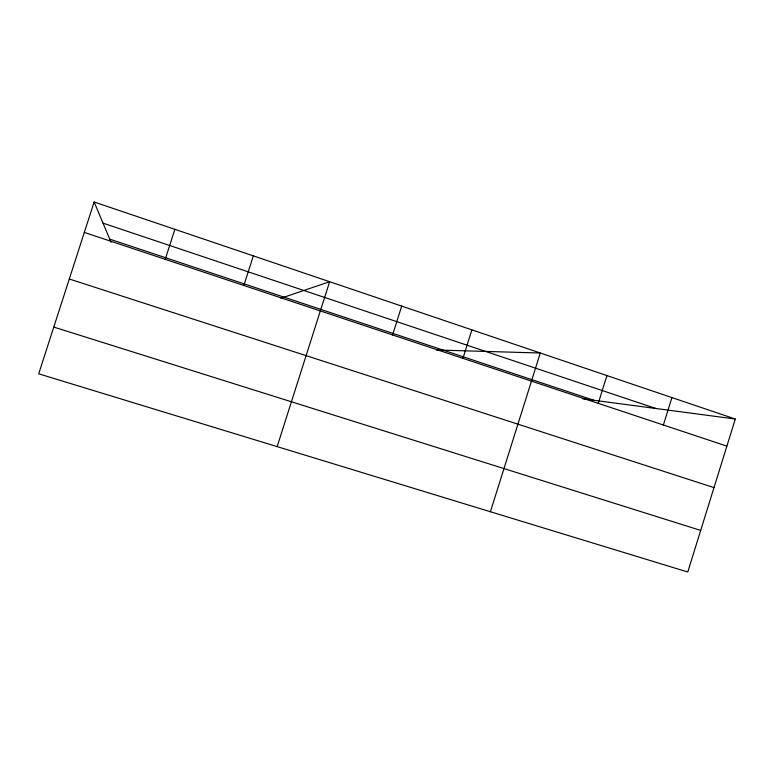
<?xml version="1.0" encoding="UTF-8"?>
<svg xmlns="http://www.w3.org/2000/svg" width="774" height="774" viewBox="0 0 774 774"><rect width="100%" height="100%" fill="white"/><g stroke="black" fill="none" stroke-linecap="round" stroke-linejoin="round"><path stroke-width="1.16" d="M735.3 419.024L687.767 572.005L38.7 373.813L94.138 201.995L735.3 419.024L582.416 398.745M663.376 425.003L671.929 397.575M490.406 511.74L540.291 353.012L436.497 350.003M598.254 403.351L606.942 375.574M462.92 358.343L471.908 329.859M392.563 334.939L401.706 306.098M243.858 285.49L253.33 255.875M277.15 446.627L329.637 281.707L280.894 298.261M165.22 259.329L174.856 229.317M53.774 327.083L700.693 530.413M69.292 279.008L713.996 487.61M109.744 239.137L593.697 400.235M84.318 232.423L726.883 446.124M103.019 223.144L655.733 408.469M94.138 201.995L111.098 242.359"/></g></svg>
